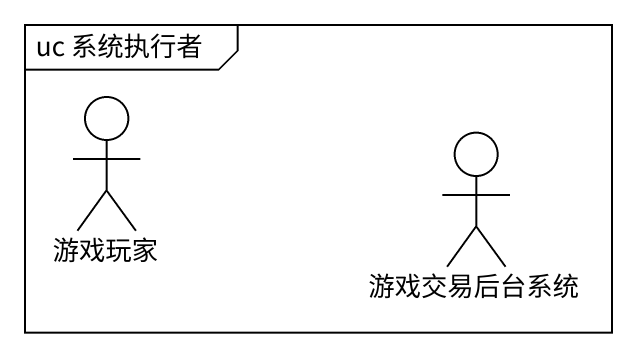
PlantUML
@startuml
mainframe uc 系统执行者
actor 游戏玩家
actor 游戏交易后台系统
@enduml
